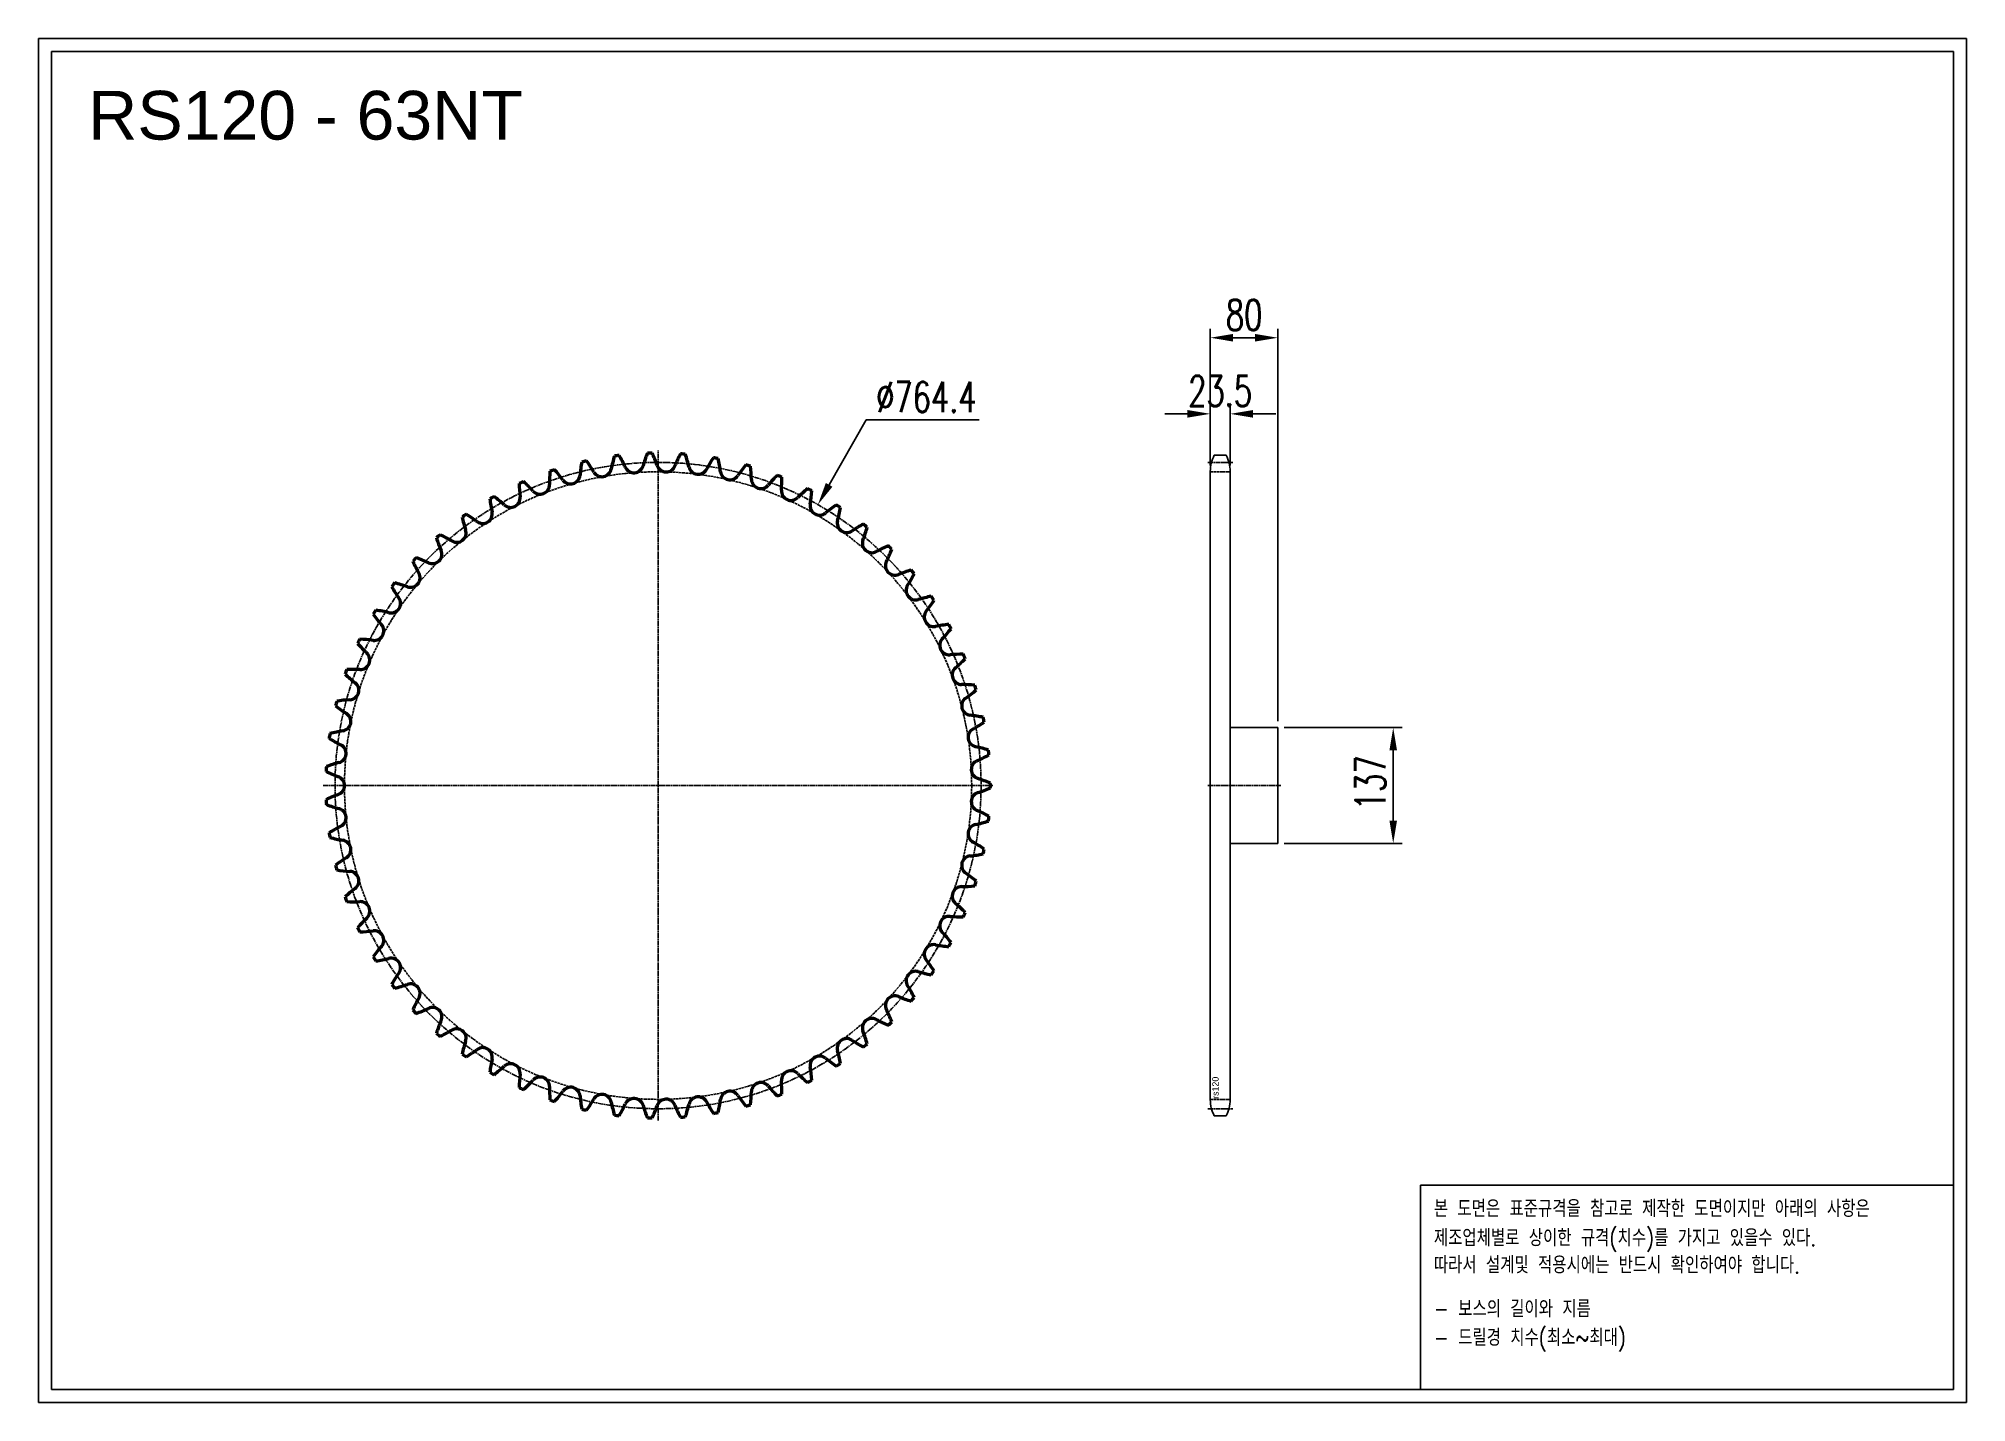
# Model space of a CAD drawing. Header units: millimetres. Extents: x -59725 to -57444, y 45593 to 47206.
import ezdxf

# ---------------------------------------------------------------- set-up
doc = ezdxf.new("R2010")
doc.units = ezdxf.units.MM
for name, pattern in [('AM_ISO02W050', [7.5, 6, -1.5]), ('AM_ISO02W050x2', [3.75, 3, -0.75]), ('AM_ISO08W050', [18, 12, -1.5, 3, -1.5]), ('AM_ISO08W050x2', [9, 6, -0.75, 1.5, -0.75])]:
    doc.linetypes.add(name, pattern=pattern)
for name, color, linetype, lineweight in [('AM_0N', 7, 'Continuous', 50), ('AM_3N', 6, 'AM_ISO02W050', 25), ('AM_7', 4, 'AM_ISO08W050', 25), ('AM_7N', 4, 'AM_ISO08W050', 25)]:
    doc.layers.add(name, color=color, linetype=linetype, lineweight=lineweight)
doc.layers.add('S-DIM', color=7, linetype='Continuous')
doc.styles.add('HAN', font='ROMANS.shx', dxfattribs={"width": 0.7, "bigfont": 'whgtxt.shx'})
doc.styles.add('HSG', font='SIMPLEX.shx', dxfattribs={"width": 0.7, "bigfont": 'HSG.shx'})
doc.styles.get("Standard").update_dxf_attribs({"font": 'arial.ttf'})
doc.dimstyles.new('APP50', dxfattribs={"dimscale": 15, "dimtxt": 2.4, "dimasz": 1.8, "dimexe": 0.7, "dimexo": 0.5, "dimgap": 0.6, "dimtad": 1, "dimtoh": 1, "dimdec": 1, "dimrnd": 0.01, "dimzin": 9, "dimdsep": 46, "dimtxsty": 'HSG', "dimcen": 0, "dimclrd": 1, "dimclre": 1, "dimclrt": 256, "dimazin": 2, "dimtp": 1, "dimtm": 1, "dimtfac": 0.5, "dimtdec": 1, "dimtofl": 0, "dimtmove": 0, "dimatfit": 3, "dimfxl": 0, "dimtvp": 1, "dimtolj": 2, "dimlwd": -1, "dimlwe": -1, "dimarcsym": 0})

# ---------------------------------------------------------------- blocks, each defined once
blk = doc.blocks.new('*D1')
at = {"layer": 'Defpoints', "color": 0, "transparency": 16777216}
for p in [(-58258.8, 46391.3), (-58258.8, 46254.3), (-58122.4, 46254.3)]:
    blk.add_point(p, dxfattribs=at)
at = {"layer": 'S-DIM', "color": 1, "transparency": 16777216}
for p, q in [((-58251.3, 46391.3), (-58111.9, 46391.3)), ((-58122.4, 46364.3), (-58122.4, 46281.3)), ((-58251.3, 46254.3), (-58111.9, 46254.3))]:
    blk.add_line(p, q, dxfattribs=at)
for points in [[(-58126.9, 46364.3), (-58117.9, 46364.3), (-58122.4, 46391.3)], [(-58126.9, 46281.3), (-58117.9, 46281.3), (-58122.4, 46254.3)]]:
    blk.add_solid(points, dxfattribs=at)
at = {"layer": 'S-DIM', "transparency": 16777216, "insert": (-58149.4, 46326), "char_height": 36, "attachment_point": 5, "rotation": 90, "style": 'HSG'}
blk.add_mtext('\\A2;137', dxfattribs=at)
blk = doc.blocks.new('*D2')
at = {"layer": 'Defpoints', "color": 0, "transparency": 16777216}
for p in [(-58315.3, 46762.3), (-58338.8, 46693.8), (-58315.3, 46693.8)]:
    blk.add_point(p, dxfattribs=at)
at = {"layer": 'S-DIM', "color": 1, "transparency": 16777216}
for p, q in [((-58365.8, 46762.3), (-58392.8, 46762.3)), ((-58338.8, 46701.3), (-58338.8, 46772.8)), ((-58315.3, 46701.3), (-58315.3, 46772.8)), ((-58288.3, 46762.3), (-58261.3, 46762.3))]:
    blk.add_line(p, q, dxfattribs=at)
for points in [[(-58365.8, 46766.8), (-58365.8, 46757.8), (-58338.8, 46762.3)], [(-58288.3, 46766.8), (-58288.3, 46757.8), (-58315.3, 46762.3)]]:
    blk.add_solid(points, dxfattribs=at)
at = {"layer": 'S-DIM', "transparency": 16777216, "insert": (-58327.1, 46789.3), "char_height": 36, "attachment_point": 5, "style": 'HSG'}
blk.add_mtext('\\A2;23.5', dxfattribs=at)
blk = doc.blocks.new('*D3')
at = {"layer": 'Defpoints', "color": 0, "transparency": 16777216}
for p in [(-58258.8, 46852.3), (-58338.8, 46693.8), (-58258.8, 46391.3)]:
    blk.add_point(p, dxfattribs=at)
at = {"layer": 'S-DIM', "color": 1, "transparency": 16777216}
for p, q in [((-58338.8, 46701.3), (-58338.8, 46862.8)), ((-58311.8, 46852.3), (-58285.8, 46852.3)), ((-58258.8, 46398.8), (-58258.8, 46862.8))]:
    blk.add_line(p, q, dxfattribs=at)
for points in [[(-58311.8, 46856.8), (-58311.8, 46847.8), (-58338.8, 46852.3)], [(-58285.8, 46856.8), (-58285.8, 46847.8), (-58258.8, 46852.3)]]:
    blk.add_solid(points, dxfattribs=at)
at = {"layer": 'S-DIM', "transparency": 16777216, "insert": (-58298.8, 46879.3), "char_height": 36, "attachment_point": 5, "style": 'HSG'}
blk.add_mtext('\\A2;80', dxfattribs=at)
blk = doc.blocks.new('*D4')
at = {"layer": 'Defpoints', "color": 0, "transparency": 16777216}
for p in [(-58803.1, 46654.9), (-59181.3, 45990.6)]:
    blk.add_point(p, dxfattribs=at)
at = {"layer": 'S-DIM', "color": 1, "transparency": 16777216}
for p, q in [((-58746.1, 46755.1), (-58789.8, 46678.3)), ((-58612.3, 46755.1), (-58746.1, 46755.1))]:
    blk.add_line(p, q, dxfattribs=at)
blk.add_solid([(-58793.7, 46680.6), (-58785.9, 46676.1), (-58803.1, 46654.9)], dxfattribs=at)
at = {"layer": 'S-DIM', "transparency": 16777216, "insert": (-58674.7, 46782.1), "char_height": 36, "attachment_point": 5, "style": 'HSG'}
blk.add_mtext('\\A2;∅764.4', dxfattribs=at)
blk = doc.blocks.new('notice1')
at = {"color": 4}
blk.add_lwpolyline([(-22142.12, 1735.9), (-22053.8, 1735.9), (-22053.8, 1702.07), (-22142.12, 1702.07)], close=True, dxfattribs=at)
at = {"color": 4, "style": 'HAN', "width": 0.8}
for s, p in [('본 도면은 표준규격을 참고로 제작한 도면이지만 아래의 사항은', (-22139.9, 1730.62)), ('제조업체별로 상이한 규격(치수)를 가지고 있을수 있다.', (-22139.9, 1725.78)), ('따라서 설계및 적용시에는 반드시 확인하여야 합니다.', (-22139.9, 1721.28)), ('- 보스의 길이와 지름', (-22139.9, 1714.03)), ('- 드릴경 치수(최소~최대)', (-22139.9, 1709.27))]:
    blk.add_text(s, height=2.7949, dxfattribs=at).set_placement(p)

msp = doc.modelspace()

# ---------------------------------------------------------------- linework, layer by layer
for p, q in [((-58338.83, 46694.31), (-58338.83, 45951.13)), ((-58334.1, 46713.31), (-58320.07, 46713.31)), ((-58315.33, 46694.31), (-58315.33, 45951.13)), ((-58315.33, 46391.28), (-58258.83, 46391.28)), ((-58258.83, 46391.28), (-58258.83, 46254.28)), ((-58258.83, 46254.28), (-58315.33, 46254.28)), ((-58334.1, 45932.13), (-58320.07, 45932.13))]:
    msp.add_line(p, q)
for points in [[(-59725.18, 47206.08), (-57444.18, 47206.08), (-57444.18, 45593.26), (-59725.18, 45593.26)], [(-59709.82, 47190.72), (-57459.54, 47190.72), (-57459.54, 45608.62), (-59709.82, 45608.62)]]:
    msp.add_lwpolyline(points, close=True)
for centre, start, end in [((-58298.33, 46694.31), 152.02179, 180), ((-58355.83, 46694.31), 0, 27.97821), ((-58298.33, 45951.13), 180, 207.97821), ((-58355.83, 45951.13), 332.02179, 0)]:
    msp.add_arc(centre, 40.5, start, end)
at = {"layer": 'AM_0N'}
for centre, radius, start, end in [((-58843.68, 46651.73), 173.39, 158.36721, 163.57143), ((-58992.2, 46322.72), 393.13, 91.01073, 91.84642), ((-59156.93, 46643.92), 173.39, 19.28571, 24.48993), ((-58811.66, 46635.31), 173.39, 152.65292, 157.85714), ((-58992.2, 46322.72), 393.13, 85.29644, 86.13213), ((-58947.26, 46680.89), 173.39, 175.51007, 180.71429), ((-58992.2, 46322.72), 393.13, 108.15358, 108.98927), ((-59244.28, 46581.09), 173.39, 36.42857, 41.63279), ((-58911.82, 46674.63), 173.39, 169.79578, 175), ((-58992.2, 46322.72), 393.13, 102.4393, 103.27499), ((-59217.3, 46604.91), 173.39, 30.71429, 35.9185), ((-59058.58, 46699.2), 11.23, 210.71429, 349.28571), ((-58877.18, 46664.88), 173.39, 164.0815, 169.28571), ((-58992.2, 46322.72), 393.13, 96.72501, 97.5607), ((-59188.09, 46625.92), 173.39, 25, 30.20422), ((-59020.76, 46703.94), 11.23, 205, 343.57143), ((-58982.67, 46704.89), 11.23, 199.28571, 337.85714), ((-59124.13, 46658.72), 173.39, 13.57143, 18.77565), ((-58944.66, 46702.04), 11.23, 193.57143, 332.14286), ((-58781.44, 46615.78), 173.39, 146.93864, 152.14286), ((-58992.2, 46322.72), 393.13, 79.58215, 80.41785), ((-59090.02, 46670.19), 173.39, 7.85714, 13.06136), ((-58907.13, 46695.43), 11.23, 187.85714, 326.42857), ((-58753.3, 46593.34), 173.39, 141.22435, 146.42857), ((-58992.2, 46322.72), 393.13, 73.86787, 74.70356), ((-59054.93, 46678.2), 173.39, 2.14286, 7.34708), ((-58992.2, 46322.72), 393.13, 113.86787, 114.70356), ((-58983.14, 46683.58), 173.39, 181.22435, 186.42857), ((-59268.75, 46554.71), 173.39, 42.14286, 47.34708), ((-59131.86, 46678.59), 11.23, 222.14286, 0.71429), ((-59095.74, 46690.72), 11.23, 216.42857, 355), ((-58870.44, 46685.1), 11.23, 182.14286, 320.71429), ((-58727.55, 46568.21), 173.39, 135.51007, 140.71429), ((-58992.2, 46322.72), 393.13, 68.15358, 68.98927), ((-58834.97, 46671.18), 11.23, 176.42857, 315), ((-59019.23, 46682.68), 173.39, 356.42857, 1.63279), ((-58704.42, 46540.64), 173.39, 129.79578, 135), ((-58992.2, 46322.72), 393.13, 62.4393, 63.27499), ((-58983.25, 46683.58), 173.39, 350.71429, 355.9185), ((-58992.2, 46322.72), 393.13, 119.58215, 120.41785), ((-59019.12, 46682.69), 173.39, 186.93864, 192.14286), ((-59290.48, 46526.02), 173.39, 47.85714, 53.06136), ((-59166.6, 46662.91), 11.23, 227.85714, 6.42857), ((-58801.05, 46653.79), 11.23, 170.71429, 309.28571), ((-58684.15, 46510.9), 173.39, 124.0815, 129.28571), ((-58992.2, 46322.72), 393.13, 56.72501, 57.5607), ((-58947.37, 46680.9), 173.39, 345, 350.20422), ((-59230.55, 46621.61), 11.23, 239.28571, 17.85714), ((-58992.2, 46322.72), 393.13, 125.29644, 126.13213), ((-59054.82, 46678.22), 173.39, 192.65292, 197.85714), ((-59309.24, 46495.31), 173.39, 53.57143, 58.77565), ((-59199.61, 46643.86), 11.23, 233.57143, 12.14286), ((-58769.04, 46633.12), 11.23, 165, 303.57143), ((-58666.95, 46479.29), 173.39, 118.36721, 123.57143), ((-58911.93, 46674.66), 173.39, 339.28571, 344.48993), ((-58992.2, 46322.72), 393.13, 51.01073, 51.84642), ((-59259.12, 46596.39), 11.23, 245, 23.57143), ((-58992.2, 46322.72), 393.13, 131.01073, 131.84642), ((-59089.91, 46670.22), 173.39, 198.36721, 203.57143), ((-59324.85, 46462.89), 173.39, 59.28571, 64.48993), ((-58739.24, 46609.36), 11.23, 159.28571, 297.85714), ((-58652.97, 46446.13), 173.39, 112.65292, 117.85714), ((-58877.28, 46664.92), 173.39, 333.57143, 338.77565), ((-58992.2, 46322.72), 393.13, 45.29644, 46.13213), ((-58992.2, 46322.72), 393.13, 136.72501, 137.5607), ((-59124.02, 46658.76), 173.39, 204.0815, 209.28571), ((-59337.15, 46429.07), 173.39, 65, 70.20422), ((-58711.96, 46582.75), 11.23, 153.57143, 292.14286), ((-58992.2, 46322.72), 393.13, 142.4393, 143.27499), ((-59156.83, 46643.97), 173.39, 209.79578, 215), ((-59346.02, 46394.19), 173.39, 70.71429, 75.9185), ((-59285.05, 46568.45), 11.23, 250.71429, 29.28571), ((-58642.37, 46411.74), 173.39, 106.93864, 112.14286), ((-58687.46, 46553.55), 11.23, 147.85714, 286.42857), ((-58843.78, 46651.77), 173.39, 327.85714, 333.06136), ((-58992.2, 46322.72), 393.13, 39.58215, 40.41785), ((-59308.06, 46538.07), 11.23, 256.42857, 35), ((-58635.25, 46376.47), 173.39, 101.22435, 106.42857), ((-58811.76, 46635.36), 173.39, 322.14286, 327.34708), ((-58992.2, 46322.72), 393.13, 33.86787, 34.70356), ((-59327.93, 46505.55), 11.23, 262.14286, 40.71429), ((-58992.2, 46322.72), 393.13, 148.15358, 148.98927), ((-59187.99, 46625.98), 173.39, 215.51007, 220.71429), ((-59351.38, 46358.61), 173.39, 76.42857, 81.63279), ((-58665.99, 46522.06), 11.23, 142.14286, 280.71429), ((-58631.67, 46340.66), 173.39, 95.51007, 100.71429), ((-58992.2, 46322.72), 393.13, 28.15358, 28.98927), ((-58992.2, 46322.72), 393.13, 153.86787, 154.70356), ((-59217.22, 46604.98), 173.39, 221.22435, 226.42857), ((-59353.17, 46322.67), 173.39, 82.14286, 87.34708), ((-58647.77, 46488.59), 11.23, 136.42857, 275), ((-58781.53, 46615.84), 173.39, 316.42857, 321.63279), ((-59344.47, 46471.22), 11.23, 267.85714, 46.42857), ((-58631.67, 46304.67), 173.39, 89.79578, 95), ((-58753.39, 46593.41), 173.39, 310.71429, 315.9185), ((-58992.2, 46322.72), 393.13, 22.4393, 23.27499), ((-58992.2, 46322.72), 393.13, 159.58215, 160.41785), ((-59244.2, 46581.17), 173.39, 226.93864, 232.14286), ((-59351.37, 46286.73), 173.39, 87.85714, 93.06136), ((-59357.5, 46435.4), 11.23, 273.57143, 52.14286), ((-58632.96, 46453.47), 11.23, 130.71429, 269.28571), ((-58635.26, 46268.87), 173.39, 84.0815, 89.28571), ((-58992.2, 46322.72), 393.13, 16.72501, 17.5607), ((-58992.2, 46322.72), 393.13, 165.29644, 166.13213), ((-59346, 46251.14), 173.39, 93.57143, 98.77565), ((-58621.73, 46417.06), 11.23, 125, 263.57143), ((-58727.62, 46568.29), 173.39, 305, 310.20422), ((-59268.68, 46554.79), 173.39, 232.65292, 237.85714), ((-59366.91, 46398.47), 11.23, 279.28571, 57.85714), ((-58642.4, 46233.6), 173.39, 78.36721, 83.57143), ((-58704.49, 46540.72), 173.39, 299.28571, 304.48993), ((-58992.2, 46322.72), 393.13, 11.01073, 11.84642), ((-58992.2, 46322.72), 393.13, 171.01073, 171.84642), ((-59290.41, 46526.11), 173.39, 238.36721, 243.57143), ((-59337.12, 46216.27), 173.39, 99.28571, 104.48993), ((-58614.18, 46379.7), 11.23, 119.28571, 257.85714), ((-59324.8, 46182.46), 173.39, 105, 110.20422), ((-59372.59, 46360.79), 11.23, 285, 63.57143), ((-58610.38, 46341.78), 11.23, 113.57143, 252.14286), ((-58653.01, 46199.21), 173.39, 72.65292, 77.85714), ((-58684.21, 46510.99), 173.39, 293.57143, 298.77565), ((-58992.2, 46322.72), 393.13, 5.29644, 6.13213), ((-58992.2, 46322.72), 393.13, 176.72501, 177.5607), ((-59309.18, 46495.41), 173.39, 244.0815, 249.28571), ((-59374.49, 46322.72), 11.23, 290.71429, 69.28571), ((-58666.99, 46166.05), 173.39, 66.93864, 72.14286), ((-59309.18, 46150.04), 173.39, 110.71429, 115.9185), ((-58992.2, 46322.72), 393.13, 182.4393, 183.27499), ((-58610.38, 46303.67), 11.23, 107.85714, 246.42857), ((-58666.99, 46479.39), 173.39, 287.85714, 293.06136), ((-58992.2, 46322.72), 393.13, 359.58215, 0.41785), ((-59324.8, 46462.99), 173.39, 249.79578, 255), ((-59372.59, 46284.66), 11.23, 296.42857, 75), ((-58684.21, 46134.45), 173.39, 61.22435, 66.42857), ((-58992.2, 46322.72), 393.13, 353.86787, 354.70356), ((-59290.41, 46119.33), 173.39, 116.42857, 121.63279), ((-58992.2, 46322.72), 393.13, 188.15358, 188.98927), ((-59337.12, 46429.17), 173.39, 255.51007, 260.71429), ((-58614.18, 46265.75), 11.23, 102.14286, 240.71429), ((-58653.01, 46446.23), 173.39, 282.14286, 287.34708), ((-59268.68, 46090.65), 173.39, 122.14286, 127.34708), ((-59366.91, 46246.97), 11.23, 302.14286, 80.71429), ((-58621.73, 46228.39), 11.23, 96.42857, 235), ((-58642.4, 46411.85), 173.39, 276.42857, 281.63279), ((-58704.49, 46104.72), 173.39, 55.51007, 60.71429), ((-58992.2, 46322.72), 393.13, 348.15358, 348.98927), ((-58992.2, 46322.72), 393.13, 193.86787, 194.70356), ((-59346, 46394.3), 173.39, 261.22435, 266.42857), ((-59357.5, 46210.04), 11.23, 307.85714, 86.42857), ((-58727.62, 46077.16), 173.39, 49.79578, 55), ((-59244.2, 46064.28), 173.39, 127.85714, 133.06136), ((-58992.2, 46322.72), 393.13, 199.58215, 200.41785), ((-58632.96, 46191.97), 11.23, 90.71429, 229.28571), ((-58635.26, 46376.58), 173.39, 270.71429, 275.9185), ((-58992.2, 46322.72), 393.13, 342.4393, 343.27499), ((-59351.37, 46358.72), 173.39, 266.93864, 272.14286), ((-59344.47, 46174.23), 11.23, 313.57143, 92.14286), ((-58647.77, 46156.85), 11.23, 85, 223.57143), ((-58631.67, 46340.77), 173.39, 265, 270.20422), ((-58753.39, 46052.03), 173.39, 44.0815, 49.28571), ((-58992.2, 46322.72), 393.13, 336.72501, 337.5607), ((-59217.22, 46040.47), 173.39, 133.57143, 138.77565), ((-58992.2, 46322.72), 393.13, 205.29644, 206.13213), ((-59353.17, 46322.78), 173.39, 272.65292, 277.85714), ((-59327.93, 46139.89), 11.23, 319.28571, 97.85714), ((-58781.53, 46029.6), 173.39, 38.36721, 43.57143), ((-59187.99, 46019.47), 173.39, 139.28571, 144.48993), ((-58665.99, 46123.38), 11.23, 79.28571, 217.85714), ((-58631.67, 46304.78), 173.39, 259.28571, 264.48993), ((-58992.2, 46322.72), 393.13, 331.01073, 331.84642), ((-58992.2, 46322.72), 393.13, 211.01073, 211.84642), ((-59351.38, 46286.84), 173.39, 278.36721, 283.57143), ((-59308.06, 46107.37), 11.23, 325, 103.57143), ((-59156.83, 46001.48), 173.39, 145, 150.20422), ((-58687.46, 46091.89), 11.23, 73.57143, 212.14286), ((-58635.25, 46268.98), 173.39, 253.57143, 258.77565), ((-58811.76, 46010.08), 173.39, 32.65292, 37.85714), ((-58992.2, 46322.72), 393.13, 325.29644, 326.13213), ((-58992.2, 46322.72), 393.13, 216.72501, 217.5607), ((-59346.02, 46251.25), 173.39, 284.0815, 289.28571), ((-59285.05, 46076.99), 11.23, 330.71429, 109.28571), ((-58843.78, 45993.67), 173.39, 26.93864, 32.14286), ((-59124.02, 45986.68), 173.39, 150.71429, 155.9185), ((-58992.2, 46322.72), 393.13, 222.4393, 223.27499), ((-59337.15, 46216.38), 173.39, 289.79578, 295), ((-59259.12, 46049.05), 11.23, 336.42857, 115), ((-58711.96, 46062.7), 11.23, 67.85714, 206.42857), ((-58877.28, 45980.53), 173.39, 21.22435, 26.42857), ((-58642.37, 46233.7), 173.39, 247.85714, 253.06136), ((-58992.2, 46322.72), 393.13, 319.58215, 320.41785), ((-59089.91, 45975.23), 173.39, 156.42857, 161.63279), ((-59324.85, 46182.56), 173.39, 295.51007, 300.71429), ((-59230.55, 46023.84), 11.23, 342.14286, 120.71429), ((-58739.24, 46036.09), 11.23, 62.14286, 200.71429), ((-58911.93, 45970.79), 173.39, 15.51007, 20.71429), ((-58652.97, 46199.31), 173.39, 242.14286, 247.34708), ((-58992.2, 46322.72), 393.13, 313.86787, 314.70356), ((-58992.2, 46322.72), 393.13, 228.15358, 228.98927), ((-59054.82, 45967.22), 173.39, 162.14286, 167.34708), ((-59309.24, 46150.13), 173.39, 301.22435, 306.42857), ((-59199.61, 46001.59), 11.23, 347.85714, 126.42857), ((-58769.04, 46012.33), 11.23, 56.42857, 195), ((-58947.37, 45964.54), 173.39, 9.79578, 15), ((-58666.95, 46166.15), 173.39, 236.42857, 241.63279), ((-58992.2, 46322.72), 393.13, 308.15358, 308.98927), ((-58992.2, 46322.72), 393.13, 233.86787, 234.70356), ((-59019.12, 45962.75), 173.39, 167.85714, 173.06136), ((-59290.48, 46119.43), 173.39, 306.93864, 312.14286), ((-59166.6, 45982.53), 11.23, 353.57143, 132.14286), ((-58834.97, 45974.26), 11.23, 45, 183.57143), ((-58801.05, 45991.65), 11.23, 50.71429, 189.28571), ((-58983.25, 45961.86), 173.39, 4.0815, 9.28571), ((-58684.15, 46134.55), 173.39, 230.71429, 235.9185), ((-58992.2, 46322.72), 393.13, 302.4393, 303.27499), ((-58992.2, 46322.72), 393.13, 239.58215, 240.41785), ((-58983.14, 45961.86), 173.39, 173.57143, 178.77565), ((-58992.2, 46322.72), 393.13, 245.29644, 246.13213), ((-59268.75, 46090.74), 173.39, 312.65292, 317.85714), ((-59131.86, 45966.86), 11.23, 359.28571, 137.85714), ((-58947.26, 45964.56), 173.39, 179.28571, 184.48993), ((-59095.74, 45954.72), 11.23, 5, 143.57143), ((-58870.44, 45960.34), 11.23, 39.28571, 177.85714), ((-58727.55, 46077.24), 173.39, 219.28571, 224.48993), ((-59019.23, 45962.76), 173.39, 358.36721, 3.57143), ((-58704.42, 46104.81), 173.39, 225, 230.20422), ((-58992.2, 46322.72), 393.13, 296.72501, 297.5607), ((-58992.2, 46322.72), 393.13, 251.01073, 251.84642), ((-59244.28, 46064.35), 173.39, 318.36721, 323.57143), ((-58911.82, 45970.81), 173.39, 185, 190.20422), ((-58992.2, 46322.72), 393.13, 256.72501, 257.5607), ((-59217.3, 46040.54), 173.39, 324.0815, 329.28571), ((-59058.58, 45946.24), 11.23, 10.71429, 149.28571), ((-58877.18, 45980.56), 173.39, 190.71429, 195.9185), ((-59188.09, 46019.53), 173.39, 329.79578, 335), ((-59020.76, 45941.5), 11.23, 16.42857, 155), ((-58843.68, 45993.72), 173.39, 196.42857, 201.63279), ((-59156.93, 46001.53), 173.39, 335.51007, 340.71429), ((-58982.67, 45940.55), 11.23, 22.14286, 160.71429), ((-58811.66, 46010.14), 173.39, 202.14286, 207.34708), ((-59124.13, 45986.72), 173.39, 341.22435, 346.42857), ((-58944.66, 45943.4), 11.23, 27.85714, 166.42857), ((-58781.44, 46029.67), 173.39, 207.85714, 213.06136), ((-59090.02, 45975.26), 173.39, 346.93864, 352.14286), ((-58907.13, 45950.02), 11.23, 33.57143, 172.14286), ((-58753.3, 46052.11), 173.39, 213.57143, 218.77565), ((-58992.2, 46322.72), 393.13, 285.29644, 286.13213), ((-59054.93, 45967.24), 173.39, 352.65292, 357.85714), ((-58992.2, 46322.72), 393.13, 291.01073, 291.84642), ((-58992.2, 46322.72), 393.13, 262.4393, 263.27499), ((-58992.2, 46322.72), 393.13, 268.15358, 268.98927), ((-58992.2, 46322.72), 393.13, 273.86787, 274.70356), ((-58992.2, 46322.72), 393.13, 279.58215, 280.41785)]:
    msp.add_arc(centre, radius, start, end, dxfattribs=at)
at = {"layer": 'AM_3N', "linetype": 'AM_ISO02W050x2'}
for p, q in [((-58338.83, 46693.79), (-58315.33, 46693.79)), ((-58338.83, 45951.66), (-58315.33, 45951.66))]:
    msp.add_line(p, q, dxfattribs=at)
msp.add_circle((-58992.2, 46322.72), 371.06, dxfattribs=at)
at = {"layer": 'AM_7', "linetype": 'AM_ISO08W050x2'}
for p, q in [((-58341.83, 46704.9), (-58312.33, 46704.9)), ((-58341.83, 46322.78), (-58255.4, 46322.78)), ((-58341.83, 45940.54), (-58312.33, 45940.54))]:
    msp.add_line(p, q, dxfattribs=at)
msp.add_circle((-58992.2, 46322.72), 382.18, dxfattribs=at)
at = {"layer": 'AM_7N', "linetype": 'AM_ISO08W050x2'}
for p, q in [((-58992.2, 45926.59), (-58992.2, 46718.86)), ((-59388.33, 46322.72), (-58596.06, 46322.72))]:
    msp.add_line(p, q, dxfattribs=at)

# ---------------------------------------------------------------- block references
at = {"xscale": 7.140013238963402, "yscale": 7.140013238963402, "zscale": 7.140013238963402}
msp.add_blockref('notice1', (100004.86, 33455.83), dxfattribs=at)

# ---------------------------------------------------------------- texts
msp.add_text('RS120 - 63NT', height=57.601).set_placement((-59666.44, 47086.65))
msp.add_text('rs120', height=7.5, rotation=90).set_placement((-58328.99, 45952.24))

# ---------------------------------------------------------------- dimensions: what is measured, and where the dimension line sits
at = {"layer": 'S-DIM'}
dim = msp.add_linear_dim(base=(-58258.83, 46852.35), p1=(-58338.83, 46693.79), p2=(-58258.83, 46391.28), dimstyle='APP50', dxfattribs=at)
dim.commit()
dim.dimension.update_dxf_attribs({"geometry": '*D3', "text_midpoint": (-58298.83, 46879.35)})
dim = msp.add_linear_dim(base=(-58315.33, 46762.35), p1=(-58338.83, 46693.79), p2=(-58315.33, 46693.79), dimstyle='APP50', dxfattribs=at)
dim.commit()
dim.dimension.update_dxf_attribs({"geometry": '*D2', "text_midpoint": (-58327.08, 46762.35), "dimtype": 128})
dim = msp.add_diameter_dim_2p(p1=(-59181.25, 45990.58), p2=(-58803.14, 46654.86), dimstyle='APP50', dxfattribs=at)
dim.commit()
dim.dimension.update_dxf_attribs({"geometry": '*D4', "text_midpoint": (-58674.7, 46755.08), "dimtype": 131})
dim = msp.add_linear_dim(base=(-58122.36, 46254.28), p1=(-58258.83, 46391.28), p2=(-58258.83, 46254.28), angle=90, dimstyle='APP50', dxfattribs=at)
dim.commit()
dim.dimension.update_dxf_attribs({"geometry": '*D1', "text_midpoint": (-58122.36, 46326), "dimtype": 128})

doc.saveas('drawing.dxf')
